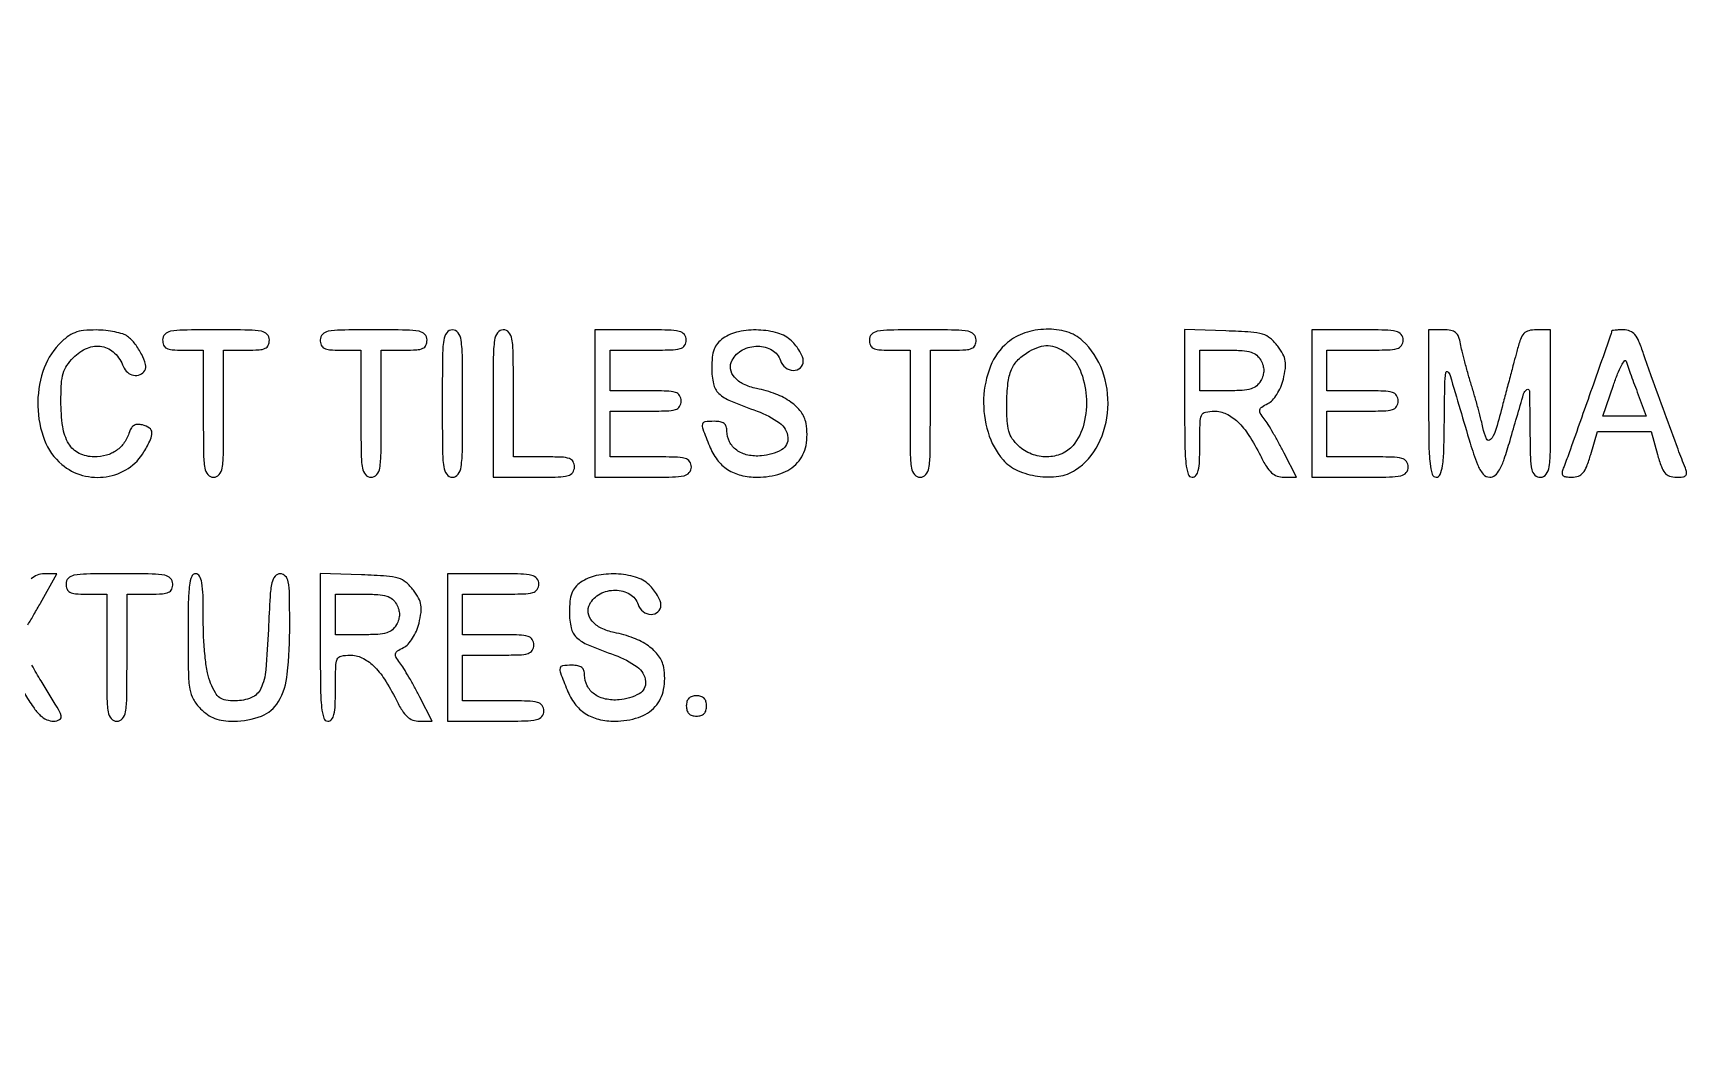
# Model space of a CAD drawing. Extents: x 0 to 1066, y 0 to 761.
# Drawn here: x 834.96 to 862.5, y 679.92 to 696.63 of the extents above; entities that cross this region are included whole.
import ezdxf

# ---------------------------------------------------------------- set-up
doc = ezdxf.new("R2010")
doc.units = 0
doc.header["$MEASUREMENT"] = 0

msp = doc.modelspace()

# ---------------------------------------------------------------- linework, layer by layer
for points in [[(183.390323, 95.266879, 0.000001), (192.989143, 95.254457, 0.000118)], [(834.87438, 686.777842, 0.005039), (834.976667, 686.950836, 0.003834), (835.085365, 687.14235), (835.356552, 687.6288), (835.145015, 687.6288, 0.093558), (835.030444, 687.607173, 0.088897), (834.929318, 687.545106, 0.059307)], [(834.816853, 685.638301, 0.014971), (834.966172, 685.407473, 0.051802), (835.081724, 685.272391, 0.083594), (835.188553, 685.20042, 0.106918), (835.304224, 685.1754, 0.130295), (835.403299, 685.201664, 0.351922), (835.428235, 685.26487, 0.060655), (835.364839, 685.406006, 0.002956), (835.096563, 685.844322, -0.011173), (834.94233, 686.105867, -0.01758)]]:
    msp.add_lwpolyline(points, format="xyb")
for points in [[(409.06215, 749.15415), (40.8618, 749.132981), (40.8618, 380.65769), (40.8618, 12.1824), (501.2973, 12.1824), (961.7328, 12.1824), (961.7328, 380.646631), (961.7328, 749.110861), (961.41555, 749.1633, 0.040886), (961.153339, 749.184871, 0.000002), (934.190609, 749.194398, 0.000089), (904.448031, 749.199508, 0.000054), (869.1804, 749.195529, -0.000029), (813.61687, 749.186499, -0.000004), (696.10453, 749.175037, -0.000004), (556.774728, 749.163736, -0.000004)], [(835.391629, 691.44512, 0.114205), (835.123761, 690.99474, 0.083506), (835.040834, 690.416764, 0.085163), (835.151364, 689.854294, 0.127519), (835.439803, 689.448227, 0.108551), (835.785666, 689.266735, 0.105254), (836.179805, 689.244143, 0.106878), (836.544222, 689.383573, 0.11522), (836.806918, 689.658312, 0.021165), (836.915599, 689.861461, 0.127063), (836.938765, 689.978049, 0.232712), (836.896027, 690.053758, 0.086167), (836.781543, 690.105943, 0.067058), (836.704689, 690.115355, 0.120753), (836.643562, 690.099591, 0.12276), (836.597309, 690.057609, 0.07065), (836.564501, 689.989411, -0.072622), (836.478376, 689.812171, -0.089596), (836.349895, 689.681259, -0.08774), (836.181431, 689.601738, -0.066597), (835.978587, 689.5746, -0.114856), (835.728475, 689.632822, -0.145297), (835.554922, 689.793208, -0.099183), (835.455315, 690.076134, -0.035212), (835.425, 690.506069, -0.014703), (835.433329, 690.789243, -0.055361), (835.463225, 690.964021, -0.07729), (835.524679, 691.096512, -0.049247), (835.632655, 691.228145, -0.096703), (835.866225, 691.385412, -0.146157), (836.108227, 691.412024, -0.15206), (836.318432, 691.30191, -0.107279), (836.463938, 691.07625, 0.127947), (836.530211, 690.982126, 0.131147), (836.63336, 690.933314, 0.142401), (836.740676, 690.944266, 0.159485), (836.819819, 691.011052, 0.211029), (836.833963, 691.113173, 0.047286), (836.768419, 691.280749, 0.046742), (836.660302, 691.45291, 0.065556), (836.532131, 691.581159, 0.088545), (836.455029, 691.621119, 0.025252), (836.323936, 691.654736, 0.02458), (836.169506, 691.678294, 0.023821), (836.011878, 691.686909, 0.026305), (835.80183, 691.677319, 0.068477), (835.654986, 691.642166, 0.074054), (835.529848, 691.570592, 0.034872)], [(837.117, 691.5204, 0.094959), (837.133563, 691.433974, 0.184152), (837.18045, 691.382925, 0.098846), (837.273439, 691.35753, 0.017388), (837.4554, 691.3512), (837.7938, 691.3512), (837.7938, 690.2937, 0.002827), (837.797531, 689.633741, 0.036854), (837.818334, 689.389537, 0.138781), (837.869594, 689.279068, 0.218517), (837.963, 689.2362, 0.218517), (838.056406, 689.279068, 0.138781), (838.107666, 689.389537, 0.036854), (838.128469, 689.633741, 0.002827), (838.1322, 690.2937), (838.1322, 691.3512), (838.5129, 691.3512, 0.013964), (838.722658, 691.357059, 0.090841), (838.824863, 691.38175, 0.188085), (838.875434, 691.432795, 0.102588), (838.8936, 691.5204, 0.193568), (838.856402, 691.612885, 0.15568), (838.761413, 691.664421, 0.043488), (838.552405, 691.685667, 0.003595), (838.0053, 691.6896, 0.003595), (837.458195, 691.685667, 0.043488), (837.249188, 691.664421, 0.15568), (837.154198, 691.612885, 0.193568)], [(839.7396, 691.5204, 0.094959), (839.756163, 691.433974, 0.184152), (839.80305, 691.382925, 0.098846), (839.896039, 691.35753, 0.017388), (840.078, 691.3512), (840.4164, 691.3512), (840.4164, 690.2937, 0.002827), (840.420131, 689.633741, 0.036854), (840.440934, 689.389537, 0.138781), (840.492194, 689.279068, 0.218517), (840.5856, 689.2362, 0.218517), (840.679006, 689.279068, 0.138781), (840.730266, 689.389537, 0.036854), (840.751069, 689.633741, 0.002827), (840.7548, 690.2937), (840.7548, 691.3512), (841.1355, 691.3512, 0.013964), (841.345258, 691.357059, 0.090841), (841.447463, 691.38175, 0.188085), (841.498034, 691.432795, 0.102588), (841.5162, 691.5204, 0.193568), (841.479002, 691.612885, 0.15568), (841.384013, 691.664421, 0.043488), (841.175005, 691.685667, 0.003595), (840.6279, 691.6896, 0.003595), (840.080795, 691.685667, 0.043488), (839.871788, 691.664421, 0.15568), (839.776798, 691.612885, 0.193568)], [(841.77, 690.4629, 0.002322), (841.773589, 689.690038, 0.031956), (841.794067, 689.410687, 0.123223), (841.844878, 689.284309, 0.240299), (841.9392, 689.2362, 0.240299), (842.033522, 689.284309, 0.123223), (842.084333, 689.410687, 0.031956), (842.104811, 689.690038, 0.002322), (842.1084, 690.4629, 0.002322), (842.104811, 691.235762, 0.031956), (842.084333, 691.515112, 0.123223), (842.033522, 691.641491, 0.240299), (841.9392, 691.6896, 0.240299), (841.844878, 691.641491, 0.123223), (841.794067, 691.515112, 0.031956), (841.773589, 691.235762, 0.002322)], [(842.616, 690.4629), (842.616, 689.2362), (843.2928, 689.2362, 0.005351), (843.698978, 689.240547, 0.055952), (843.86385, 689.262637, 0.176663), (843.94006, 689.314184, 0.157888), (843.9696, 689.4054, 0.12648), (843.946532, 689.495132, 0.188641), (843.885, 689.5464, 0.072107), (843.755698, 689.569633, 0.008455), (843.462, 689.5746), (842.9544, 689.5746), (842.9544, 690.6321, 0.002827), (842.950669, 691.292059, 0.036854), (842.929866, 691.536262, 0.138781), (842.878606, 691.646732, 0.218517), (842.7852, 691.6896, 0.240299), (842.690878, 691.641491, 0.123223), (842.640067, 691.515112, 0.031956), (842.619589, 691.235762, 0.002322)], [(844.308, 690.4629), (844.308, 689.2362), (845.1117, 689.2362, 0.004147), (845.602409, 689.24027, 0.047763), (845.793788, 689.261803, 0.16431), (845.881194, 689.313393, 0.179874), (845.9154, 689.4054, 0.157888), (845.88586, 689.496616, 0.176663), (845.80965, 689.548162, 0.055952), (845.644778, 689.570253, 0.005351), (845.2386, 689.5746), (844.5618, 689.5746), (844.5618, 689.9553), (844.5618, 690.336), (845.154, 690.336, 0.006583), (845.503892, 690.340607, 0.063075), (845.651025, 690.363193, 0.183695), (845.71987, 690.414626, 0.142406), (845.7462, 690.5052, 0.142406), (845.71987, 690.595774, 0.183695), (845.651025, 690.647207, 0.063075), (845.503892, 690.669793, 0.006583), (845.154, 690.6744), (844.5618, 690.6744), (844.5618, 691.0128), (844.5618, 691.3512), (845.1963, 691.3512, 0.005909), (845.574326, 691.355667, 0.059311), (845.730338, 691.37799, 0.180365), (845.802856, 691.429488, 0.150217), (845.8308, 691.5204, 0.17273), (845.798127, 691.612157, 0.168559), (845.714475, 691.66375, 0.050222), (845.531922, 691.685449, 0.004487), (845.0694, 691.6896), (844.308, 691.6896)], [(846.44415, 691.547944, 0.064007), (846.351352, 691.463732, 0.085808), (846.293551, 691.366165, 0.066535), (846.263034, 691.236274, 0.024477), (846.2538, 691.047758, 0.055339), (846.282437, 690.789812, 0.149321), (846.372673, 690.631324, 0.090969), (846.566444, 690.505662, 0.013145), (847.007897, 690.335657, -0.070637), (847.382395, 690.139569, -0.215768), (847.522151, 689.896824, -0.299828), (847.414396, 689.692464, -0.104684), (847.080604, 689.59127, -0.073735), (846.854138, 689.605205, -0.104161), (846.669847, 689.686673, -0.119079), (846.550523, 689.825512, -0.118782), (846.5076, 690.003643, 0.082235), (846.495146, 690.078852, 0.147435), (846.459033, 690.129334, 0.119852), (846.394824, 690.157894, 0.045016), (846.2961, 690.1668, 0.028442), (846.141693, 690.15801, 0.327023), (846.099592, 690.119113, 0.139119), (846.106229, 690.039942, 0.005125), (846.216089, 689.757001, 0.065244), (846.344877, 689.527252, 0.088006), (846.518242, 689.364438, 0.085852), (846.74054, 689.268565, 0.059042), (847.013673, 689.2362, 0.079385), (847.402877, 689.298386, 0.130563), (847.680688, 689.479024, 0.137881), (847.822828, 689.765502, 0.093265), (847.823028, 690.132247, 0.114024), (847.739495, 690.323128, 0.079467), (847.57047, 690.487886, 0.063948), (847.321122, 690.6197, 0.038754), (846.999966, 690.712434, -0.060203), (846.783287, 690.785177, -0.103319), (846.632206, 690.900045, -0.141227), (846.567842, 691.038835, -0.162669), (846.592278, 691.182146, -0.149104), (846.766037, 691.355203, -0.123853), (847.020431, 691.417698, -0.133716), (847.259753, 691.3511, -0.183571), (847.397273, 691.177672, 0.153609), (847.479187, 691.061012, 0.157876), (847.612216, 691.013861, 0.194842), (847.728196, 691.057172, 0.210147), (847.7766, 691.167253, 0.093821), (847.762933, 691.239446, 0.037607), (847.719083, 691.33037, 0.035541), (847.655723, 691.423863, 0.037508), (847.580797, 691.505653, 0.118482), (847.35507, 691.634394, 0.061394), (847.032723, 691.686356, 0.060569), (846.700556, 691.658454, 0.10142)], [(848.8764, 691.5204, 0.094959), (848.892963, 691.433974, 0.184152), (848.93985, 691.382925, 0.098846), (849.032839, 691.35753, 0.017388), (849.2148, 691.3512), (849.5532, 691.3512), (849.5532, 690.2937, 0.002827), (849.556931, 689.633741, 0.036854), (849.577734, 689.389537, 0.138781), (849.628994, 689.279068, 0.218517), (849.7224, 689.2362, 0.218517), (849.815806, 689.279068, 0.138781), (849.867066, 689.389537, 0.036854), (849.887869, 689.633741, 0.002827), (849.8916, 690.2937), (849.8916, 691.3512), (850.2723, 691.3512, 0.013964), (850.482058, 691.357059, 0.090841), (850.584263, 691.38175, 0.188085), (850.634834, 691.432795, 0.102588), (850.653, 691.5204, 0.193568), (850.615802, 691.612885, 0.15568), (850.520813, 691.664421, 0.043488), (850.311805, 691.685667, 0.003595), (849.7647, 691.6896, 0.003595), (849.217595, 691.685667, 0.043488), (849.008588, 691.664421, 0.15568), (848.913598, 691.612885, 0.193568)], [(851.175403, 691.477573, 0.123885), (850.892212, 691.084877, 0.085485), (850.778637, 690.545957, 0.082885), (850.851108, 689.983936, 0.104562), (851.102839, 689.525326, 0.111799), (851.340809, 689.348975, 0.06908), (851.677208, 689.253281, 0.069045), (852.027165, 689.252815, 0.111332), (852.305082, 689.356881, 0.131426), (852.685839, 689.78286, 0.103697), (852.846254, 690.382511, 0.101152), (852.75359, 691.008853, 0.118621), (852.422971, 691.508419, 0.118666), (852.163235, 691.655001, 0.075716), (851.817556, 691.698938, 0.073305), (851.462541, 691.637607, 0.095814)], [(854.1216, 690.466321, 0.003202), (854.125926, 689.790813, 0.022501), (854.144932, 689.46237, 0.049121), (854.18083, 689.286147, 0.329081), (854.2485, 689.2362, 0.232029), (854.310237, 689.26648, 0.108427), (854.349369, 689.349, 0.047315), (854.370101, 689.504857, 0.00942), (854.3754, 689.7861, -0.00595), (854.379707, 690.148065, -0.096871), (854.405744, 690.266198, -0.238613), (854.47041, 690.319815, -0.056005), (854.614453, 690.336, -0.111153), (854.815905, 690.290656, -0.081177), (855.00522, 690.159801, -0.058854), (855.19091, 689.933171, -0.025924), (855.382772, 689.59575, 0.021841), (855.482516, 689.416953, 0.069009), (855.56967, 689.311427, 0.100305), (855.662178, 689.255632, 0.085906), (855.774445, 689.2362), (855.98565, 689.2362), (855.779473, 689.63805, 0.006834), (855.691406, 689.804072, 0.006481), (855.597298, 689.970612, 0.006451), (855.510251, 690.11576, 0.022591), (855.448827, 690.205875, -0.02569), (855.382248, 690.304864, -0.192002), (855.373329, 690.359664, -0.198014), (855.404663, 690.40459, -0.027525), (855.505528, 690.461775, 0.089041), (855.583481, 690.519614, 0.046566), (855.657998, 690.615276, 0.042448), (855.721234, 690.735602, 0.038847), (855.765464, 690.868463, 0.026721), (855.799434, 691.044822, 0.076578), (855.797442, 691.169241, 0.082928), (855.758416, 691.281584, 0.035157), (855.672072, 691.416262, 0.057331), (855.549502, 691.54654, 0.10358), (855.421117, 691.615832, 0.055706), (855.225985, 691.650774, 0.007564), (854.810758, 691.671871), (854.1216, 691.696443)], [(856.2366, 690.4629), (856.2366, 689.2362), (857.0403, 689.2362, 0.004147), (857.531009, 689.24027, 0.047763), (857.722388, 689.261803, 0.16431), (857.809794, 689.313393, 0.179874), (857.844, 689.4054, 0.157888), (857.81446, 689.496616, 0.176663), (857.73825, 689.548162, 0.055952), (857.573378, 689.570253, 0.005351), (857.1672, 689.5746), (856.4904, 689.5746), (856.4904, 689.9553), (856.4904, 690.336), (857.0826, 690.336, 0.006583), (857.432492, 690.340607, 0.063075), (857.579625, 690.363193, 0.183695), (857.64847, 690.414626, 0.142406), (857.6748, 690.5052, 0.142406), (857.64847, 690.595774, 0.183695), (857.579625, 690.647207, 0.063075), (857.432492, 690.669793, 0.006583), (857.0826, 690.6744), (856.4904, 690.6744), (856.4904, 691.0128), (856.4904, 691.3512), (857.1249, 691.3512, 0.005909), (857.502926, 691.355667, 0.059311), (857.658938, 691.37799, 0.180365), (857.731456, 691.429488, 0.150217), (857.7594, 691.5204, 0.17273), (857.726727, 691.612157, 0.168559), (857.643075, 691.66375, 0.050222), (857.460522, 691.685449, 0.004487), (856.998, 691.6896), (856.2366, 691.6896)], [(858.1824, 690.4629, 0.003213), (858.186728, 689.789379, 0.022561), (858.205738, 689.4618, 0.049302), (858.241653, 689.286077, 0.328801), (858.3093, 689.2362, 0.305395), (858.375534, 689.280816, 0.062503), (858.413802, 689.424464, 0.027449), (858.43561, 689.69436, 0.004264), (858.444837, 690.23025, -0.002416), (858.452185, 690.773722, -0.029471), (858.468246, 690.981143, -0.603012), (858.500012, 690.992714, -0.138127), (858.540491, 690.9282, 0.001112), (858.874007, 689.802584, 0.020238), (858.995604, 689.448451, 0.077221), (859.087819, 689.289377, 0.226588), (859.199137, 689.2362, 0.178321), (859.287345, 689.268692, 0.090477), (859.363167, 689.361602, 0.045479), (859.439822, 689.53648, 0.010027), (859.537409, 689.84955, -0.001209), (859.763705, 690.623315, -0.180504), (859.818526, 690.696317, -0.586533), (859.859568, 690.674353, -0.002598), (859.867721, 690.06105, 0.004063), (859.875882, 689.55801, 0.046466), (859.899047, 689.361291, 0.159576), (859.951338, 689.271336, 0.183972), (860.0436, 689.2362, 0.240299), (860.137922, 689.284309, 0.123223), (860.188733, 689.410687, 0.031956), (860.209211, 689.690038, 0.002322), (860.2128, 690.4629), (860.2128, 691.6896), (859.978235, 691.6896, 0.057703), (859.848147, 691.674537, 0.150789), (859.767817, 691.627484, 0.102355), (859.709877, 691.530296, 0.018959), (859.64888, 691.33005, 0.000085), (859.602137, 691.152626, 0.000034), (859.53785, 690.908372, 0.000033), (859.468416, 690.64442, 0.000041), (859.404014, 690.39945, -0.009374), (859.290579, 689.998552, -0.115475), (859.211591, 689.862001, -0.538762), (859.144654, 689.873623, -0.053672), (859.085997, 690.06105, 0.012912), (859.058867, 690.181309, 0.003926), (859.011647, 690.362041, 0.003928), (858.955536, 690.563794, 0.004276), (858.897778, 690.759, -0.00492), (858.840294, 690.954206, -0.004529), (858.785002, 691.155959, -0.004526), (858.738971, 691.336701, -0.014927), (858.713281, 691.45695, 0.043617), (858.680378, 691.576863, 0.134321), (858.631798, 691.644621, 0.130778), (858.554629, 691.679234, 0.040414), (858.426598, 691.6896), (858.1824, 691.6896)], [(861.227995, 691.66845, -0.084799), (861.221491, 691.630434, -0.000052), (860.85552, 690.591662, -0.000388), (860.519976, 689.641928, -0.009822), (860.422975, 689.38425, 0.060048), (860.403383, 689.310519, 0.230938), (860.417632, 689.266662, 0.170663), (860.465725, 689.242554, 0.031659), (860.565979, 689.2362, 0.086283), (860.674094, 689.254997, 0.134827), (860.750923, 689.308959, 0.082591), (860.812996, 689.41597, 0.018432), (860.880468, 689.6169), (860.992876, 689.9976), (861.437843, 689.9976), (861.882811, 689.9976), (861.9894, 689.6169, 0.017944), (862.054785, 689.41199, 0.087286), (862.115012, 689.306531, 0.141822), (862.192234, 689.254152, 0.078722), (862.305546, 689.2362, 0.029308), (862.410692, 689.242368, 0.166988), (862.460422, 689.266276, 0.236769), (862.475264, 689.310066, 0.061225), (862.45549, 689.38425, -0.006965), (862.333201, 689.700606, -0.001209), (862.111945, 690.30204, -0.001323), (861.892217, 690.908787, -0.005089), (861.760452, 691.28775, 0.017403), (861.681681, 691.4975, 0.074917), (861.612922, 691.611275, 0.125362), (861.533216, 691.669172, 0.094981), (861.426649, 691.6896, 0.00999), (861.350484, 691.688078, 0.016528), (861.286352, 691.683387, 0.010464), (861.235248, 691.676862, 0.371455)], [(852.154497, 691.305839, -0.143223), (852.382198, 691.021523, -0.079931), (852.48466, 690.586353, -0.077332), (852.446465, 690.125218, -0.11509), (852.265196, 689.76495, -0.119537), (852.076784, 689.625395, -0.098447), (851.831127, 689.574752, -0.09388), (851.574677, 689.621462, -0.097006), (851.356403, 689.758547, -0.056872), (851.255483, 689.87764, -0.080028), (851.197587, 690.003996, -0.054705), (851.169763, 690.175724, -0.014142), (851.163291, 690.456497, -0.025001), (851.182355, 690.801355, -0.075567), (851.241782, 691.028338, -0.098225), (851.355237, 691.193205, -0.062967), (851.5413, 691.333619, -0.051006), (851.706066, 691.406958, -0.090781), (851.852714, 691.426995, -0.090761), (851.996971, 691.393781, -0.050966)], [(855.3906, 691.182, -0.049536), (855.426762, 691.094626, -0.073486), (855.438853, 691.0128, -0.073486), (855.426762, 690.930974, -0.049536), (855.3906, 690.8436, -0.09537), (855.321705, 690.758675, -0.100861), (855.227466, 690.707433, -0.059921), (855.082432, 690.681448, -0.014397), (854.837723, 690.6744), (854.3754, 690.6744), (854.3754, 691.0128), (854.3754, 691.3512), (854.837723, 691.3512, -0.014397), (855.082432, 691.344152, -0.059921), (855.227466, 691.318167, -0.100861), (855.321705, 691.266925, -0.09537)], [(861.654155, 690.65325), (861.803944, 690.2514), (861.441638, 690.2514), (861.079332, 690.2514), (861.257143, 690.765818, -0.011999), (861.327893, 690.955624, -0.026422), (861.392917, 691.096059, -0.047278), (861.443234, 691.172701, -0.601846), (861.46966, 691.167668, 0.009837), (861.491496, 691.101495, 0.001488), (861.538171, 690.970123, 0.001668), (861.594262, 690.815356, 0.001442)], [(835.5096, 687.4596, 0.094959), (835.526163, 687.373174, 0.184152), (835.57305, 687.322125, 0.098846), (835.666039, 687.29673, 0.017388), (835.848, 687.2904), (836.1864, 687.2904), (836.1864, 686.2329, 0.002827), (836.190131, 685.572941, 0.036854), (836.210934, 685.328737, 0.138781), (836.262194, 685.218268, 0.218517), (836.3556, 685.1754, 0.218517), (836.449006, 685.218268, 0.138781), (836.500266, 685.328737, 0.036854), (836.521069, 685.572941, 0.002827), (836.5248, 686.2329), (836.5248, 687.2904), (836.9055, 687.2904, 0.013964), (837.115258, 687.296259, 0.090841), (837.217463, 687.32095, 0.188085), (837.268034, 687.371995, 0.102588), (837.2862, 687.4596, 0.193568), (837.249002, 687.552085, 0.15568), (837.154013, 687.603621, 0.043488), (836.945005, 687.624867, 0.003595), (836.3979, 687.6288, 0.003595), (835.850795, 687.624867, 0.043488), (835.641788, 687.603621, 0.15568), (835.546798, 687.552085, 0.193568)], [(837.54, 686.609755, 0.003964), (837.545025, 685.975902, 0.037977), (837.56977, 685.707031, 0.086932), (837.62969, 685.538239, 0.067817), (837.747655, 685.383055, 0.045287), (837.864829, 685.28538, 0.061733), (837.986629, 685.221805, 0.057123), (838.127502, 685.186788, 0.032389), (838.303116, 685.1754, 0.091481), (838.760883, 685.25986, 0.171956), (839.043683, 685.500725, 0.107033), (839.191719, 685.96053, 0.02456), (839.232, 686.780083, 0.004091), (839.227858, 687.286282, 0.042042), (839.206904, 687.494279, 0.139542), (839.158641, 687.591271, 0.210994), (839.073667, 687.6288, 0.224554), (838.987166, 687.587889, 0.120063), (838.934804, 687.479007, 0.038088), (838.90401, 687.249074, 0.003955), (838.877225, 686.703862, -0.011778), (838.83355, 686.03011, -0.086058), (838.750704, 685.718662, -0.186836), (838.594986, 685.567754, -0.100409), (838.329024, 685.5138, -0.036356), (838.167266, 685.525577, -0.118728), (838.068354, 685.565281, -0.110433), (837.994363, 685.647502, -0.02926), (837.916383, 685.807183, -0.051176), (837.864826, 685.977761, -0.018965), (837.826464, 686.225997, -0.016895), (837.801892, 686.52639, -0.011958), (837.7938, 686.864683, 0.005918), (837.789005, 687.269843, 0.03524), (837.769138, 687.480297, 0.084231), (837.730949, 687.590837, 0.274093), (837.6669, 687.6288, 0.308918), (837.600715, 687.583595, 0.062189), (837.563784, 687.437809, 0.026926), (837.544483, 687.162739, 0.004053)], [(839.7396, 686.405521, 0.003202), (839.743926, 685.730013, 0.022501), (839.762932, 685.40157, 0.049121), (839.79883, 685.225347, 0.329081), (839.8665, 685.1754, 0.232029), (839.928237, 685.20568, 0.108427), (839.967369, 685.2882, 0.047315), (839.988101, 685.444057, 0.00942), (839.9934, 685.7253, -0.00595), (839.997707, 686.087265, -0.096871), (840.023744, 686.205398, -0.238613), (840.08841, 686.259015, -0.056005), (840.232453, 686.2752, -0.111153), (840.433905, 686.229856, -0.081177), (840.62322, 686.099001, -0.058854), (840.80891, 685.872371, -0.025924), (841.000772, 685.53495, 0.021841), (841.100516, 685.356153, 0.069009), (841.18767, 685.250627, 0.100305), (841.280178, 685.194832, 0.085906), (841.392445, 685.1754), (841.60365, 685.1754), (841.397473, 685.57725, 0.006834), (841.309406, 685.743272, 0.006481), (841.215298, 685.909812, 0.006451), (841.128251, 686.05496, 0.022591), (841.066827, 686.145075, -0.02569), (841.000248, 686.244064, -0.192002), (840.991329, 686.298864, -0.198014), (841.022663, 686.34379, -0.027525), (841.123528, 686.400975, 0.089041), (841.201481, 686.458814, 0.046566), (841.275998, 686.554476, 0.042448), (841.339234, 686.674802, 0.038847), (841.383464, 686.807663, 0.026721), (841.417434, 686.984022, 0.076578), (841.415442, 687.108441, 0.082928), (841.376416, 687.220784, 0.035157), (841.290072, 687.355462, 0.057331), (841.167502, 687.48574, 0.10358), (841.039117, 687.555032, 0.055706), (840.843985, 687.589974, 0.007564), (840.428758, 687.611071), (839.7396, 687.635643)], [(841.8546, 686.4021), (841.8546, 685.1754), (842.6583, 685.1754, 0.004147), (843.149009, 685.17947, 0.047763), (843.340388, 685.201003, 0.16431), (843.427794, 685.252593, 0.179874), (843.462, 685.3446, 0.157888), (843.43246, 685.435816, 0.176663), (843.35625, 685.487363, 0.055952), (843.191378, 685.509453, 0.005351), (842.7852, 685.5138), (842.1084, 685.5138), (842.1084, 685.8945), (842.1084, 686.2752), (842.7006, 686.2752, 0.006583), (843.050492, 686.279807, 0.063075), (843.197625, 686.302393, 0.183695), (843.26647, 686.353826, 0.142406), (843.2928, 686.4444, 0.142406), (843.26647, 686.534974, 0.183695), (843.197625, 686.586407, 0.063075), (843.050492, 686.608993, 0.006583), (842.7006, 686.6136), (842.1084, 686.6136), (842.1084, 686.952), (842.1084, 687.2904), (842.7429, 687.2904, 0.005909), (843.120926, 687.294867, 0.059311), (843.276938, 687.31719, 0.180365), (843.349456, 687.368688, 0.150217), (843.3774, 687.4596, 0.17273), (843.344727, 687.551357, 0.168559), (843.261075, 687.60295, 0.050222), (843.078522, 687.624649, 0.004487), (842.616, 687.6288), (841.8546, 687.6288)], [(844.07535, 687.487144, 0.064007), (843.982552, 687.402932, 0.085808), (843.924751, 687.305365, 0.066535), (843.894234, 687.175474, 0.024477), (843.885, 686.986958, 0.055339), (843.913637, 686.729012, 0.149321), (844.003873, 686.570524, 0.090969), (844.197644, 686.444862, 0.013145), (844.639097, 686.274857, -0.070637), (845.013595, 686.078769, -0.215768), (845.153351, 685.836024, -0.299828), (845.045596, 685.631664, -0.104684), (844.711804, 685.53047, -0.073735), (844.485338, 685.544405, -0.104161), (844.301047, 685.625873, -0.119079), (844.181723, 685.764712, -0.118782), (844.1388, 685.942843, 0.082235), (844.126346, 686.018052, 0.147435), (844.090233, 686.068534, 0.119852), (844.026024, 686.097094, 0.045016), (843.9273, 686.106, 0.028442), (843.772893, 686.09721, 0.327023), (843.730792, 686.058313, 0.139119), (843.737429, 685.979142, 0.005125), (843.847289, 685.696201, 0.065244), (843.976077, 685.466452, 0.088006), (844.149442, 685.303638, 0.085852), (844.37174, 685.207765, 0.059042), (844.644873, 685.1754, 0.079385), (845.034077, 685.237586, 0.130563), (845.311888, 685.418224, 0.137881), (845.454028, 685.704702, 0.093265), (845.454228, 686.071447, 0.114024), (845.370695, 686.262328, 0.079467), (845.20167, 686.427086, 0.063948), (844.952322, 686.5589, 0.038754), (844.631166, 686.651634, -0.060203), (844.414487, 686.724377, -0.103319), (844.263406, 686.839245, -0.141227), (844.199042, 686.978035, -0.162669), (844.223478, 687.121346, -0.149104), (844.397237, 687.294403, -0.123853), (844.651631, 687.356898, -0.133716), (844.890953, 687.2903, -0.183571), (845.028473, 687.116872, 0.153609), (845.110387, 687.000212, 0.157876), (845.243416, 686.953061, 0.194842), (845.359396, 686.996372, 0.210147), (845.4078, 687.106453, 0.093821), (845.394133, 687.178646, 0.037607), (845.350283, 687.26957, 0.035541), (845.286923, 687.363063, 0.037508), (845.211997, 687.444853, 0.118482), (844.98627, 687.573594, 0.061394), (844.663923, 687.625556, 0.060569), (844.331756, 687.597654, 0.10142)], [(841.0086, 687.1212, -0.049536), (841.044762, 687.033826, -0.073486), (841.056853, 686.952, -0.073486), (841.044762, 686.870174, -0.049536), (841.0086, 686.7828, -0.09537), (840.939705, 686.697875, -0.100861), (840.845466, 686.646633, -0.059921), (840.700432, 686.620648, -0.014397), (840.455723, 686.6136), (839.9934, 686.6136), (839.9934, 686.952), (839.9934, 687.2904), (840.455723, 687.2904, -0.014397), (840.700432, 687.283352, -0.059921), (840.845466, 687.257367, -0.100861), (840.939705, 687.206125, -0.09537)], [(845.8308, 685.4292, 0.072254), (845.841531, 685.355331, 0.124864), (845.8731, 685.3023, 0.124864), (845.926131, 685.270731, 0.072254), (846, 685.26, 0.072254), (846.073869, 685.270731, 0.124864), (846.1269, 685.3023, 0.124864), (846.158469, 685.355331, 0.072254), (846.1692, 685.4292, 0.072254), (846.158469, 685.503069, 0.124864), (846.1269, 685.5561, 0.124864), (846.073869, 685.587669, 0.072254), (846, 685.5984, 0.072254), (845.926131, 685.587669, 0.124864), (845.8731, 685.5561, 0.124864), (845.841531, 685.503069, 0.072254)]]:
    msp.add_lwpolyline(points, format="xyb", close=True)

doc.saveas('drawing.dxf')
